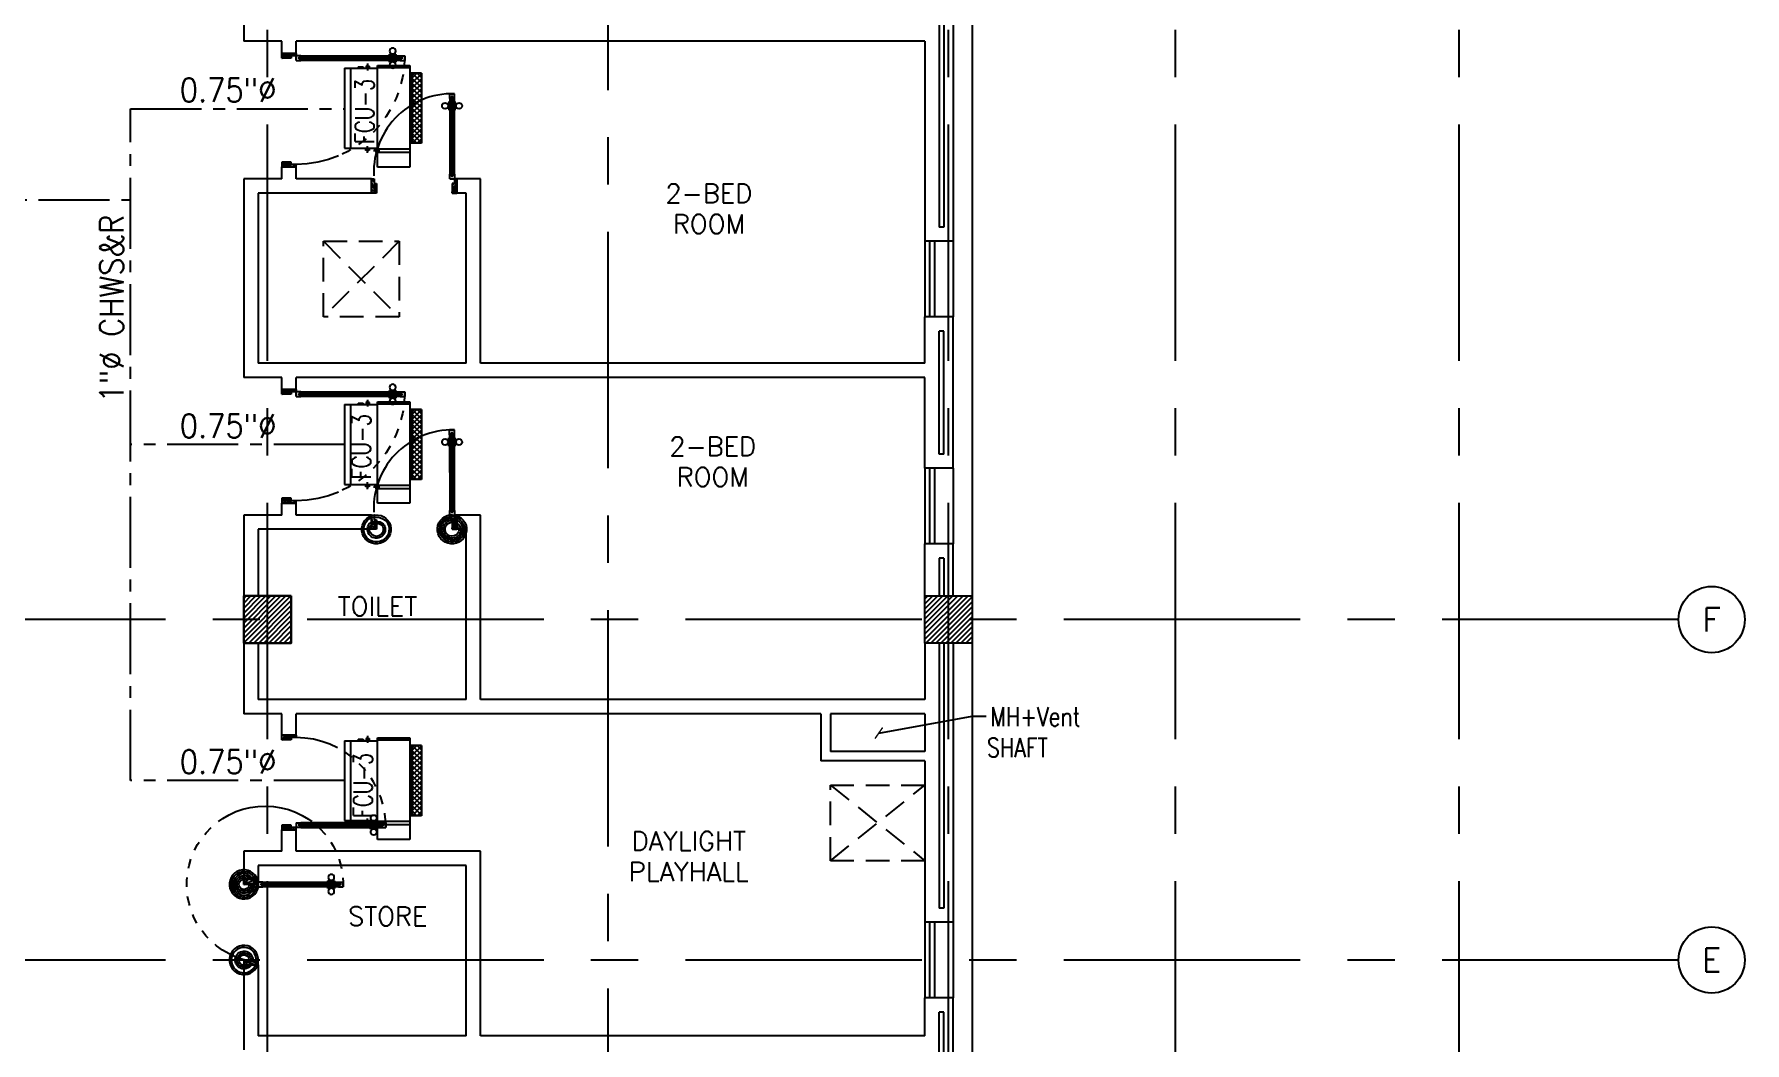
# Model space of a CAD drawing. Extents: x 417866029 to 417866302, y 43498045 to 43498122.
# Drawn here: x 417866085.78 to 417866103.86, y 43498061.3 to 43498071.96 of the extents above; entities that cross this region are included whole.
import ezdxf
from ezdxf.enums import TextEntityAlignment as Align

# ---------------------------------------------------------------- set-up
doc = ezdxf.new("R2010")
doc.units = 0
doc.header["$MEASUREMENT"] = 0
for name, pattern in [('CENTER2', [1.125, 0.75, -0.125, 0.125, -0.125]), ('CENTERX2', [4, 2.5, -0.5, 0.5, -0.5]), ('HIDDEN', [0.375, 0.25, -0.125])]:
    doc.linetypes.add(name, pattern=pattern)
doc.layers.get('0').update_dxf_attribs({"linetype": 'CONTINUOUS'})
for name, color, linetype in [('AC-CH', 6, 'CENTER2'), ('AC-CHT', 2, 'CONTINUOUS'), ('AX-CR', 7, 'CONTINUOUS'), ('AX-TXT', 2, 'CONTINUOUS'), ('AXES', 11, 'CENTERX2'), ('COL', 11, 'CONTINUOUS'), ('DOOR', 11, 'CONTINUOUS'), ('FCU', 6, 'CONTINUOUS'), ('HAT', 11, 'CONTINUOUS'), ('INSUL', 11, 'CONTINUOUS'), ('PROJ-L', 11, 'CONTINUOUS'), ('RM-NAME', 11, 'CONTINUOUS'), ('SHAFT', 11, 'CONTINUOUS'), ('TEXTN', 2, 'CONTINUOUS'), ('WALL', 11, 'CONTINUOUS'), ('WIN', 11, 'CONTINUOUS')]:
    doc.layers.add(name, color=color, linetype=linetype)
doc.styles.add('KHRS2', font='ROMANS.shx', dxfattribs={"height": 200})
doc.styles.add('ROMANS', font='ROMANS.shx', dxfattribs={"width": 0.6})
doc.dimstyles.new('STANDARD in', dxfattribs={"dimtxt": 0.2, "dimasz": 0.1, "dimexe": 0.07, "dimexo": 0.05, "dimgap": 0.1, "dimtad": 1, "dimdec": 0, "dimlfac": 1000, "dimzin": 0, "dimdsep": 46, "dimtxsty": 'ROMANS', "dimblk": 'ARCHTICK', "dimcen": 0.05, "dimdle": 0.05, "dimclrd": 4, "dimclre": 4, "dimclrt": 2, "dimadec": 0, "dimazin": 0, "dimtfac": 1, "dimtdec": 0, "dimtmove": 2, "dimatfit": 3, "dimldrblk": 'ARCHTICK', "dimfxl": 0, "dimtolj": 1, "dimtzin": 0, "dimarcsym": 0})

# ---------------------------------------------------------------- blocks, each defined once
blk = doc.blocks.new('AXR')
at = {"layer": 'AX-CR'}
blk.add_circle((350, 0), 350.0000000000014, dxfattribs=at)
at = {"layer": 'AX-TXT', "style": 'ROMANS'}
blk.add_attdef('AX', text='', height=250, dxfattribs=at).set_placement((350, 0), align=Align.MIDDLE)
blk = doc.blocks.new('DOOR100')
at = {"layer": 'DOOR', "color": 7, "linetype": 'ByBlock'}
for p, q in [((-75.00000000011642, 1250), (-74.99999999959255, 1300.000000000029)), ((-75.00000000011642, 1300), (-25.00000000011642, 1300)), ((-25.00000000011642, 1300), (-75.00000000011642, 1300)), ((-58.00000000011642, 1250), (-58.00000000011642, 1270)), ((-42.00000000011642, 1270), (-58.00000000011642, 1270)), ((-42.00000000011642, 1250), (-42.00000000011642, 1270)), ((-25.00000000011642, 1250), (-25.00000000011642, 1300)), ((-91.20000000018626, 1205.042457221396), (-91.20000000018626, 1140.242457221408)), ((-82.20000000018626, 1205.042457221396), (-91.20000000018626, 1205.042457221396)), ((-82.20000000018626, 1140.242457221408), (-91.20000000018626, 1140.242457221408)), ((-82.20000000018626, 1127.642457221402), (-82.20000000018626, 1217.642457221402)), ((-75.00000000011642, 1217.642457221402), (-82.20000000018626, 1217.642457221402)), ((-82.20000000018626, 1205.042457221396), (-82.20000000018626, 1140.242457221408)), ((-75.00000000011642, 1127.642457221402), (-82.20000000018626, 1127.642457221402)), ((-58.00000000011642, 1250), (-75.00000000011642, 1250)), ((-25.00000000011642, 1250), (-42.00000000011642, 1250)), ((-25.00000000011642, 1217.642457221402), (-17.80000000004657, 1217.642457221402)), ((-25.00000000011642, 1127.642457221402), (-17.80000000004657, 1127.642457221402)), ((-17.80000000004657, 1127.642457221402), (-17.80000000004657, 1217.642457221402)), ((-17.80000000004657, 1205.042457221396), (-17.80000000004657, 1140.242457221408)), ((-17.80000000004657, 1205.042457221396), (-8.800000000046566, 1205.042457221396)), ((-17.80000000004657, 1140.242457221408), (-8.800000000046566, 1140.242457221408)), ((-8.800000000046566, 1205.042457221396), (-8.800000000046566, 1140.242457221408)), ((-75, 200), (-58, 200)), ((-75, 150), (-75, 200)), ((-58, 200), (-58, 180)), ((-42, 200), (-25, 200)), ((-42, 180), (-42, 200)), ((-25, 200), (-25, 150)), ((-1200, 0), (-1200, 150)), ((-1200, 150), (-1175, 150)), ((-1200, 150), (-1200, 0)), ((-1150, 0), (-1200, 113.7099299924448)), ((-1150, 0), (-1200, 40.1457343158545)), ((-1150, 0), (-1200, 0)), ((-1175, 150), (-1175, 100)), ((-1175, 100), (-1150, 100)), ((-1150, 0), (-1163.357286043465, 100)), ((-1150, 100), (-1150, 0)), ((-75, 150), (-25, 150)), ((-58, 180), (-42, 180)), ((-50, 0), (0, 113.7099299924448)), ((-50, 100), (-50, 0)), ((-50, 0), (-36.64271395653486, 100)), ((-25, 100), (-50, 100)), ((-50, 0), (0, 40.1457343158545)), ((-50, 0), (0, 0)), ((0, 150), (-25, 150)), ((-25, 150), (-25, 100)), ((0, 0), (0, 150)), ((0, 150), (0, 0))]:
    blk.add_line(p, q, dxfattribs=at)
at = {"layer": 'DOOR', "linetype": 'ByBlock'}
for p, q in [((-75.00000000011642, 1250), (-75, 200)), ((-58, 200), (-58.00000000011642, 1250)), ((-42, 200), (-42.00000000011642, 1250)), ((-25, 200), (-25.00000000011642, 1250))]:
    blk.add_line(p, q, dxfattribs=at)
at = {"layer": 'DOOR', "color": 7, "linetype": 'ByBlock'}
for centre in [(-123.5309442150756, 1172.642457221402), (23.53094421490096, 1172.642457221402)]:
    blk.add_circle(centre, 32.39999999998526, dxfattribs=at)
at = {"layer": 'DOOR', "linetype": 'HIDDEN', "ltscale": 0.5}
blk.add_arc((-24.99999999965075, 149.9999999994106), 1150.000000000618, 90, 179.9999999995831, dxfattribs=at)
at = {"layer": 'DOOR', "color": 7, "linetype": 'ByBlock'}
for centre, radius, start, end in [((-1150, 0), 154.4019578127773, 103.7142292212167, 108.8947114515936), ((-1150, 0), 134.4019578127773, 100.7199763555959, 111.8401506085482), ((-1150, 0), 94.40195781277725, 90, 121.981811965689), ((-1150, 0), 74.40195781277725, 90, 132.2235735847074), ((-1150, 0), 54.40195781277725, 90, 156.7926171089788), ((-1150, 0), 34.40195781277725, 90, 180), ((-1150, 0), 14.40195781277725, 90, 180), ((-50, 0), 94.40195781277725, 58.01818803431096, 90), ((-50, 0), 74.40195781277725, 47.7764264152926, 90), ((-50, 0), 54.40195781277725, 23.20738289102122, 90), ((-50, 0), 34.40195781277725, 0, 90), ((-50, 0), 14.40195781277725, 0, 90), ((-50, 0), 134.4019578127773, 68.15984939145177, 79.28002364440412), ((-50, 0), 114.4019578127773, 64.0838418833441, 77.3774258719247), ((-50, 0), 154.4019578127773, 71.10528854840643, 76.28577077878333)]:
    blk.add_arc(centre, radius, start, end, dxfattribs=at)
blk = doc.blocks.new('DOOR90')
at = {"layer": 'DOOR', "color": 7, "linetype": 'ByBlock'}
for p, q in [((-150, 0), (0, 0)), ((-150, 0), (-150, -25)), ((0, -50), (-113.7099299924448, 0)), ((0, -50), (-40.1457343158545, 0)), ((0, -50), (0, 0)), ((-1000, -25), (-1050, -25)), ((-1050, -75), (-1050, -25)), ((-1050, -25), (-1050, -75)), ((-1000, -75), (-1050, -74.99999999947613)), ((-1000, -41.9999999999709), (-1020, -41.9999999999709)), ((-1020, -42), (-1020, -58)), ((-1000, -58), (-1020, -58)), ((-1000, -25), (-1000, -41.9999999999709)), ((-1000, -58), (-1000, -75)), ((-877.6424572214019, -17.79999999995925), (-967.6424572214019, -17.79999999995925)), ((-967.6424572214019, -25), (-967.6424572214019, -17.79999999995925)), ((-967.6424572214019, -75), (-967.6424572214019, -82.20000000004075)), ((-877.6424572214019, -82.20000000004075), (-967.6424572214019, -82.20000000004075)), ((-955.0424572214251, -8.799999999959255), (-890.2424572213786, -8.799999999959255)), ((-955.0424572214251, -17.79999999995925), (-955.0424572214251, -8.799999999959255)), ((-955.0424572214251, -17.79999999995925), (-890.2424572213786, -17.79999999995925)), ((-955.0424572214251, -82.20000000004075), (-890.2424572213786, -82.20000000004075)), ((-955.0424572214251, -82.20000000004075), (-955.0424572214251, -91.20000000004075)), ((-955.0424572214251, -91.20000000004075), (-890.2424572213786, -91.20000000004075)), ((-890.2424572213786, -17.79999999995925), (-890.2424572213786, -8.799999999959255)), ((-890.2424572213786, -82.20000000004075), (-890.2424572213786, -91.20000000004075)), ((-877.6424572214019, -25), (-877.6424572214019, -17.79999999995925)), ((-877.6424572214019, -75), (-877.6424572214019, -82.20000000004075)), ((-200, -25), (-150, -25)), ((-200, -42), (-200, -25)), ((-180, -42), (-200, -42)), ((-200, -58), (-180, -58)), ((-200, -75), (-200, -58)), ((-150, -75), (-200, -75)), ((-180, -58), (-180, -42)), ((-150, -25), (-100, -25)), ((-150, -75), (-150, -25)), ((-100, -25), (-100, -50)), ((0, -50), (-100, -36.64271395650576)), ((-100, -50), (0, -50)), ((-150, -875), (-100, -875)), ((-150, -900), (-150, -875)), ((-150, -900), (0, -900)), ((0, -900), (-150, -900)), ((0, -850), (-113.7099299924448, -900)), ((-100, -875), (-100, -850)), ((0, -850), (-100, -863.3572860434942)), ((-100, -850), (0, -850)), ((0, -850), (-40.1457343158545, -900)), ((0, -850), (0, -900))]:
    blk.add_line(p, q, dxfattribs=at)
at = {"layer": 'DOOR', "linetype": 'ByBlock'}
for p, q in [((-200, -25), (-1000, -25)), ((-200, -42), (-1000, -41.9999999999709)), ((-200, -58), (-1000, -58)), ((-1000, -75), (-200, -75))]:
    blk.add_line(p, q, dxfattribs=at)
at = {"layer": 'DOOR', "color": 7, "linetype": 'ByBlock'}
for centre in [(-922.6424572214019, 23.53094421501737), (-922.6424572214019, -123.5309442149592)]:
    blk.add_circle(centre, 32.39999999998526, dxfattribs=at)
for centre, radius, start, end in [((0, -50), 154.4019578127773, 161.1052885482714, 166.2857707768669), ((0, -50), 94.40195781277725, 148.0181880328085, 180), ((0, -50), 134.4019578127773, 158.159849394549, 169.2800236450682), ((0, -50), 114.4019578127773, 154.0838418822192, 167.37742587102), ((0, -50), 74.40195781277725, 137.7764264185456, 180), ((0, -50), 54.40195781277725, 113.2073828924446, 180), ((0, -50), 34.40195781277725, 90, 180), ((0, -50), 14.40195781277725, 90, 180), ((0, -850), 154.4019578127773, 193.7142292231331, 198.8947114517286), ((0, -850), 134.4019578127773, 190.7199763549318, 201.840150605451), ((0, -850), 94.40195781277725, 180, 211.9818119671915), ((0, -850), 74.40195781277725, 180, 222.2235735814543), ((0, -850), 54.40195781277725, 180, 246.7926171075554), ((0, -850), 34.40195781277725, 180, 270), ((0, -850), 14.40195781277725, 180, 270)]:
    blk.add_arc(centre, radius, start, end, dxfattribs=at)
at = {"layer": 'DOOR', "linetype": 'HIDDEN', "ltscale": 0.5}
blk.add_arc((-222.2222222220153, -49.99999999976717), 828.155208510499, 178.270116378131, 275.0030377036063, dxfattribs=at)
blk = doc.blocks.new('DOOR-10')
at = {"layer": 'DOOR', "color": 0, "linetype": 'ByBlock'}
for p, q in [((-25.69739139656303, 1099.999999999069), (-75.69739139656303, 1099.999999999069)), ((-75.69739139656303, 1099.999999999069), (-25.69739139656303, 1099.999999999069)), ((-75.69739139656303, 1049.999999999069), (-75.69739139603917, 1099.999999999098)), ((-25.69739139656303, 1049.999999999069), (-25.69739139656303, 1099.999999999069)), ((-82.89739139663288, 1005.042457220465), (-91.89739139663288, 1005.042457220465)), ((-91.89739139663288, 1005.042457220465), (-91.89739139663288, 940.2424572204764)), ((-82.89739139663288, 940.2424572204764), (-91.89739139663288, 940.2424572204764)), ((-75.69739139656303, 1017.642457220471), (-82.89739139663288, 1017.642457220471)), ((-82.89739139663288, 927.6424572204705), (-82.89739139663288, 1017.642457220471)), ((-82.89739139663288, 1005.042457220465), (-82.89739139663288, 940.2424572204764)), ((-75.69739139656303, 927.6424572204705), (-82.89739139663288, 927.6424572204705)), ((-58.69739139656303, 1049.999999999069), (-75.69739139656303, 1049.999999999069)), ((-42.69739139656303, 1069.999999999069), (-58.69739139656303, 1069.999999999069)), ((-58.69739139656303, 1049.999999999069), (-58.69739139656303, 1069.999999999069)), ((-42.69739139656303, 1049.999999999069), (-42.69739139656303, 1069.999999999069)), ((-25.69739139656303, 1049.999999999069), (-42.69739139656303, 1049.999999999069)), ((-25.69739139656303, 1017.642457220471), (-18.49739139649319, 1017.642457220471)), ((-25.69739139656303, 927.6424572204705), (-18.49739139649319, 927.6424572204705)), ((-18.49739139649319, 927.6424572204705), (-18.49739139649319, 1017.642457220471)), ((-18.49739139649319, 1005.042457220465), (-9.497391396493185, 1005.042457220465)), ((-18.49739139649319, 1005.042457220465), (-18.49739139649319, 940.2424572204764)), ((-18.49739139649319, 940.2424572204764), (-9.497391396493185, 940.2424572204764)), ((-9.497391396493185, 1005.042457220465), (-9.497391396493185, 940.2424572204764)), ((-75.69739139534067, 200), (-58.69739139534067, 200)), ((-75.69739139534067, 150), (-75.69739139534067, 200)), ((-58.69739139534067, 200), (-58.69739139534067, 180)), ((-42.69739139534067, 200), (-25.69739139534067, 200)), ((-42.69739139534067, 180), (-42.69739139534067, 200)), ((-25.69739139534067, 200), (-25.69739139534067, 150)), ((-1000.697391395341, 0), (-1000.697391395341, 150)), ((-1000.697391395341, 150), (-975.6973913953407, 150)), ((-1000.697391395341, 150), (-1000.697391395341, 0)), ((-950.6973913953407, 0), (-1000.697391395341, 0)), ((-975.6973913953407, 150), (-975.6973913953407, 100)), ((-975.6973913953407, 100), (-950.6973913953407, 100)), ((-950.6973913953407, 100), (-950.6973913953407, 0)), ((-75.69739139534067, 150), (-25.69739139534067, 150)), ((-58.69739139534067, 180), (-42.69739139534067, 180)), ((-50.69739139534067, 100), (-50.69739139534067, 0)), ((-25.69739139534067, 100), (-50.69739139534067, 100)), ((-50.69739139534067, 0), (-0.6973913953406736, 0)), ((-0.6973913953406736, 150), (-25.69739139534067, 150)), ((-25.69739139534067, 150), (-25.69739139534067, 100))]:
    blk.add_line(p, q, dxfattribs=at)
at = {"layer": 'DOOR', "linetype": 'ByBlock'}
for p, q in [((-75.69739139656303, 1049.999999999069), (-75.69739139534067, 200)), ((-58.69739139534067, 200), (-58.69739139656303, 1049.999999999069)), ((-42.69739139534067, 200), (-42.69739139656303, 1049.999999999069)), ((-25.69739139534067, 200), (-25.69739139656303, 1049.999999999069))]:
    blk.add_line(p, q, dxfattribs=at)
at = {"layer": 'DOOR', "color": 9, "linetype": 'ByBlock'}
for p, q in [((-950.6973913953407, 0), (-1000.697391395341, 113.7099299924448)), ((-950.6973913953407, 0), (-1000.697391395341, 40.1457343158545)), ((-950.6973913953407, 0), (-964.0546774388058, 100)), ((-50.69739139534067, 0), (-0.6973913953406736, 113.7099299924448)), ((-50.69739139534067, 0), (-37.34010535187554, 100)), ((-50.69739139534067, 0), (-0.6973913953406736, 40.1457343158545)), ((-0.6973913953406736, 0), (-0.6973913953406736, 150))]:
    blk.add_line(p, q, dxfattribs=at)
at = {"layer": 'DOOR', "color": 0, "linetype": 'ByBlock'}
for centre in [(-124.2283356115222, 972.6424572204705), (22.83355281845434, 972.6424572204705)]:
    blk.add_circle(centre, 32.39999999998526, dxfattribs=at)
at = {"layer": 'DOOR', "linetype": 'HIDDEN', "ltscale": 0.5}
blk.add_arc((-23.39897476031911, 149.138342134087), 952.2988064575108, 93.14815770431052, 179.9481576940245, dxfattribs=at)
at = {"layer": 'DOOR', "color": 9, "linetype": 'ByBlock'}
for centre, radius, start, end in [((-950.6973913953407, 0), 154.4019578127773, 103.7142292212167, 108.8947114515936), ((-950.6973913953407, 0), 134.4019578127773, 100.7199763555959, 111.8401506085482), ((-950.6973913953407, 0), 94.40195781277725, 90, 121.981811965689), ((-950.6973913953407, 0), 74.40195781277725, 90, 132.2235735847074), ((-950.6973913953407, 0), 54.40195781277725, 90, 156.7926171089788), ((-950.6973913953407, 0), 34.40195781277725, 90, 180), ((-950.6973913953407, 0), 14.40195781277725, 90, 180), ((-50.69739139534067, 0), 94.40195781277725, 58.01818803431096, 90), ((-50.69739139534067, 0), 74.40195781277725, 47.7764264152926, 90), ((-50.69739139534067, 0), 54.40195781277725, 23.20738289102122, 90), ((-50.69739139534067, 0), 34.40195781277725, 0, 90), ((-50.69739139534067, 0), 14.40195781277725, 0, 90), ((-50.69739139534067, 0), 134.4019578127773, 68.15984939145177, 79.28002364440412), ((-50.69739139534067, 0), 114.4019578127773, 64.0838418833441, 77.3774258719247), ((-50.69739139534067, 0), 154.4019578127773, 71.10528854840643, 76.28577077878333)]:
    blk.add_arc(centre, radius, start, end, dxfattribs=at)
blk = doc.blocks.new('RM1')
at = {"layer": 'RM-NAME', "style": 'ROMANS'}
for tag, p in [('ROOMNAME1', (0, 323.8095238059759)), ('ROOMNAME2', (0, 0))]:
    blk.add_attdef(tag, text='', height=200, dxfattribs=at).set_placement(p, align=Align.MIDDLE)
blk = doc.blocks.new('*X100')
at = {"color": 0}
for p, q in [((245928.2403198966, 132649.7339738117), (246428.2403198966, 133149.7339738117)), ((245928.5557043091, 132703.0823668131), (246375.2073113076, 133149.7339738117)), ((245928.5557043091, 132756.1153754022), (246322.1743027186, 133149.7339738117)), ((245928.5557043091, 132809.1483839911), (246269.1412941296, 133149.7339738117)), ((245928.5557043091, 132862.1813925801), (246216.1082855406, 133149.7339738117)), ((245928.5557043091, 132915.2144011691), (246163.0752769516, 133149.7339738117)), ((245928.5557043091, 132968.2474097581), (246110.0422683626, 133149.7339738117)), ((245928.5557043091, 133021.2804183471), (246057.0092597737, 133149.7339738117)), ((245928.5557043091, 133074.3134269361), (246003.9762511846, 133149.7339738117)), ((245928.5557043091, 133127.3464355251), (245950.9432425957, 133149.7339738117)), ((245981.2733284856, 132649.7339738117), (246428.555704309, 133097.0163496351)), ((246034.3063370746, 132649.7339738117), (246428.555704309, 133043.9833410461)), ((246087.3393456636, 132649.7339738117), (246428.555704309, 132990.9503324571)), ((246140.3723542526, 132649.7339738117), (246428.555704309, 132937.9173238681)), ((246193.4053628415, 132649.7339738117), (246428.555704309, 132884.8843152791)), ((246246.4383714305, 132649.7339738117), (246428.555704309, 132831.8513066902)), ((246299.4713800195, 132649.7339738117), (246428.555704309, 132778.8182981012)), ((246352.5043886085, 132649.7339738117), (246428.555704309, 132725.7852895122)), ((246405.5373971975, 132649.7339738117), (246428.555704309, 132672.7522809232))]:
    blk.add_line(p, q, dxfattribs=at)
blk = doc.blocks.new('COL50')
at = {"layer": 'COL'}
blk.add_lwpolyline([(-249.9999999999709, 250), (-249.9999999999418, -250), (250, -250), (249.9999999999709, 250)], close=True, dxfattribs=at)
blk = doc.blocks.new('*X99')
at = {"color": 0}
for p, q in [((253128.5557043091, 132690.5931987104), (253587.6964794104, 133149.7339738117)), ((253128.5557043091, 132743.6262072994), (253534.6634708214, 133149.7339738117)), ((253128.5557043091, 132796.6592158884), (253481.6304622324, 133149.7339738117)), ((253128.5557043091, 132849.6922244773), (253428.5974536434, 133149.7339738117)), ((253128.5557043091, 132902.7252330663), (253375.5644450544, 133149.7339738117)), ((253128.5557043091, 132955.7582416553), (253322.5314364654, 133149.7339738117)), ((253128.5557043091, 133008.7912502443), (253269.4984278764, 133149.7339738117)), ((253128.5557043091, 133061.8242588333), (253216.4654192874, 133149.7339738117)), ((253128.5557043091, 133114.8572674223), (253163.4324106984, 133149.7339738117)), ((253140.7294879994, 132649.7339738117), (253628.555704309, 133137.5601901213)), ((253193.7624965884, 132649.7339738117), (253628.555704309, 133084.5271815324)), ((253246.7955051773, 132649.7339738117), (253628.555704309, 133031.4941729433)), ((253299.8285137663, 132649.7339738117), (253628.555704309, 132978.4611643543)), ((253352.8615223553, 132649.7339738117), (253628.555704309, 132925.4281557653)), ((253405.8945309443, 132649.7339738117), (253628.555704309, 132872.3951471764)), ((253458.9275395333, 132649.7339738117), (253628.555704309, 132819.3621385874)), ((253511.9605481223, 132649.7339738117), (253628.555704309, 132766.3291299984)), ((253564.9935567113, 132649.7339738117), (253628.555704309, 132713.2961214094)), ((253618.0265653003, 132649.7339738117), (253628.555704309, 132660.2631128204))]:
    blk.add_line(p, q, dxfattribs=at)
blk = doc.blocks.new('*X36')
at = {"color": 0}
for p, q in [((16890.47746209932, -2466.570672882412), (16943.4517006644, -2413.596434317336)), ((16890.47746209932, -2519.603681471403), (16990.47746209933, -2419.603681471401)), ((16990.47746209933, -2565.49912589376), (16890.47746209932, -2465.499125893757)), ((16890.47746209932, -2572.636690060394), (16990.47746209933, -2472.636690060392)), ((16990.47746209933, -2618.532134482751), (16890.47746209932, -2518.532134482748)), ((16890.47746209932, -2625.669698649385), (16990.47746209933, -2525.669698649383)), ((16990.47746209933, -2512.466117304769), (16891.6077791119, -2413.596434317336)), ((16990.47746209933, -2459.433108715778), (16944.64078770089, -2413.596434317336)), ((16990.47746209933, -2671.565143071742), (16890.47746209932, -2571.565143071739)), ((16890.47746209932, -2678.702707238376), (16990.47746209933, -2578.702707238374)), ((16990.47746209933, -2724.598151660733), (16890.47746209932, -2624.59815166073)), ((16890.47746209932, -2731.735715827367), (16990.47746209933, -2631.735715827365)), ((16990.47746209933, -2777.631160249724), (16890.47746209932, -2677.631160249721)), ((16890.47746209932, -2784.768724416358), (16990.47746209933, -2684.768724416357)), ((16990.47746209933, -2830.664168838715), (16890.47746209932, -2730.664168838713)), ((16890.47746209932, -2837.801733005349), (16990.47746209933, -2737.801733005348)), ((16990.47746209933, -2883.697177427706), (16890.47746209932, -2783.697177427704)), ((16890.47746209932, -2890.83474159434), (16990.47746209933, -2790.834741594339)), ((16990.47746209933, -2936.730186016697), (16890.47746209932, -2836.730186016694)), ((16890.47746209932, -2943.867750183331), (16990.47746209933, -2843.86775018333)), ((16990.47746209933, -2989.763194605689), (16890.47746209932, -2889.763194605686)), ((16890.47746209932, -2996.900758772323), (16990.47746209933, -2896.900758772321)), ((16990.47746209933, -3042.796203194679), (16890.47746209932, -2942.796203194677)), ((16890.47746209932, -3049.933767361314), (16990.47746209933, -2949.933767361312)), ((16990.47746209933, -3095.82921178367), (16890.47746209932, -2995.829211783668)), ((16890.47746209932, -3102.966775950305), (16990.47746209933, -3002.966775950303)), ((16990.47746209933, -3148.862220372662), (16890.47746209932, -3048.862220372659)), ((16891.53081232129, -3154.946434317336), (16990.47746209933, -3055.999784539294)), ((16943.52866745501, -3154.946434317336), (16890.47746209932, -3101.89522896165)), ((16944.56382091028, -3154.946434317336), (16990.47746209933, -3109.032793128285))]:
    blk.add_line(p, q, dxfattribs=at)
blk = doc.blocks.new('WHE06')
at = {"color": 3}
for p, q in [((688.9750000238419, 621.5), (346.0749999880791, 621.5)), ((346.0749999880791, 621.5), (346.0749999880791, 469.1000000014901)), ((688.9750000238419, 469.1000000014901), (688.9750000238419, 621.5)), ((60.32499998807907, -422.25), (60.32499998807907, 422.25)), ((212.2971614003181, 437.25), (269.0589052438736, 437.25)), ((232.1000000238419, 452.25), (232.1000000238419, 422.25)), ((232.1000000238419, 452.25), (252.1000000238419, 452.25)), ((242.1000000238419, 472.1842434704304), (242.1000000238419, 399.4801759719849)), ((252.1000000238419, 452.25), (252.1000000238419, 422.25)), ((304.9940044879913, 447.6499999985099), (373.2827185988426, 447.6499999985099)), ((321.0749999880791, 457.6499999985099), (321.0749999880791, 437.6499999985099)), ((321.0749999880791, 457.6499999985099), (346.0749999880791, 457.6499999985099)), ((321.0749999880791, 437.6499999985099), (346.0749999880791, 437.6499999985099)), ((346.0749999880791, 430.4178223386407), (688.9750000238419, 430.4178223386407)), ((811.1999999880791, 370.6749999970198), (688.9750000238419, 370.6749999970198)), ((711.1999999880791, -370.6749999970198), (711.1999999880791, 370.6749999970198)), ((811.1999999880791, -370.6749999970198), (811.1999999880791, 370.6749999970198)), ((141.6357128024101, -437.25), (141.6357128024101, -422.25)), ((141.6357128024101, -437.25), (196.5700032711029, -437.25)), ((196.5700032711029, -437.25), (196.5700032711029, -422.25)), ((221.3790392279625, -437.25), (269.0589052438736, -437.25)), ((232.1000000238419, -452.25), (232.1000000238419, -422.25)), ((232.1000000238419, -452.25), (252.1000000238419, -452.25)), ((242.1000000238419, -472.1842434704304), (242.1000000238419, -399.4801759719849)), ((252.1000000238419, -452.25), (252.1000000238419, -422.25)), ((346.0749999880791, -430.4178223386407), (688.9750000238419, -430.4178223386407)), ((811.1999999880791, -370.6749999970198), (688.9750000238419, -370.6749999970198))]:
    blk.add_line(p, q, dxfattribs=at)
at = {"color": 6}
for p, q in [((0, -422.25), (0, 422.25)), ((0, 422.25), (346.0749999880791, 422.25)), ((346.0749999880791, 469.1000000014901), (346.0749999880791, -450.8250000029802)), ((688.9750000238419, 469.1000000014901), (346.0749999880791, 469.1000000014901)), ((688.9750000238419, -450.8250000029802), (688.9750000238419, 469.1000000014901)), ((0, -422.25), (346.0749999880791, -422.25)), ((346.0749999880791, -450.8250000029802), (688.9750000238419, -450.8250000029802))]:
    blk.add_line(p, q, dxfattribs=at)
at = {"color": 11}
blk.add_blockref('*X36', (-16179.27746212482, 2784.271434314549), dxfattribs=at)

msp = doc.modelspace()

# ---------------------------------------------------------------- linework, layer by layer
at = {"layer": 'AC-CH'}
for p, q in [((417866086.7935787, 43498064.06790624), (417866086.7935787, 43498071.17063111)), ((417866086.7935788, 43498071.17063111), (417866089.0579001, 43498071.17063111)), ((417866082.4466286, 43498070.20850919), (417866086.7935787, 43498070.2085092)), ((417866089.0579001, 43498067.62291344), (417866086.7935787, 43498067.62291344)), ((417866089.0578647, 43498064.06790623), (417866086.7935787, 43498064.06790624))]:
    msp.add_line(p, q, dxfattribs=at)
at = {"layer": 'AXES'}
for p, q in [((417866088.2434642, 43498044.50641705), (417866088.2434642, 43498121.77705345)), ((417866095.4434642, 43498044.50641705), (417866095.4434642, 43498121.77705345)), ((417866097.8434642, 43498044.50641705), (417866097.8434642, 43498121.77705345)), ((417866100.8434642, 43498044.50641705), (417866100.8434642, 43498121.77705345)), ((417866091.8434642, 43498051.37071069), (417866091.8434642, 43498110.14071069)), ((417866103.1626107, 43498065.77071069), (417866053.1534642, 43498065.77071069)), ((417866103.1626107, 43498062.17071069), (417866053.1534642, 43498062.17071069))]:
    msp.add_line(p, q, dxfattribs=at)
at = {"layer": 'INSUL'}
for p, q in [((417866095.3434642, 43498072.72071069), (417866095.3434642, 43498069.92071069)), ((417866095.3934642, 43498072.72071069), (417866095.3934642, 43498069.92071069)), ((417866095.3934642, 43498069.92071069), (417866095.3434642, 43498069.92071069)), ((417866095.3434642, 43498067.52071069), (417866095.3434642, 43498068.82071069)), ((417866095.3934642, 43498068.82071069), (417866095.3434642, 43498068.82071069)), ((417866095.3934642, 43498067.52071069), (417866095.3934642, 43498068.82071069)), ((417866095.3934642, 43498067.52071069), (417866095.3434642, 43498067.52071069)), ((417866095.3434642, 43498066.42071069), (417866095.3434642, 43498066.02071069)), ((417866095.3934642, 43498066.42071069), (417866095.3434642, 43498066.42071069)), ((417866095.3934642, 43498066.42071069), (417866095.3934642, 43498066.02071069)), ((417866095.3434642, 43498065.52071069), (417866095.3434642, 43498062.72071069)), ((417866095.3934642, 43498065.52071069), (417866095.3934642, 43498062.72071069)), ((417866095.3934642, 43498062.72071069), (417866095.3434642, 43498062.72071069)), ((417866095.3434642, 43498060.32071069), (417866095.3434642, 43498061.62071069)), ((417866095.3934642, 43498061.62071069), (417866095.3434642, 43498061.62071069)), ((417866095.3934642, 43498060.32071069), (417866095.3934642, 43498061.62071069))]:
    msp.add_line(p, q, dxfattribs=at)
at = {"layer": 'PROJ-L'}
for p, q in [((417866095.6934642, 43498072.72071069), (417866095.6934642, 43498066.02071069)), ((417866095.6934642, 43498065.52071069), (417866095.6934642, 43498058.82071069))]:
    msp.add_line(p, q, dxfattribs=at)
at = {"layer": 'SHAFT', "color": 3, "linetype": 'HIDDEN'}
for p, q in [((417866088.8334693, 43498069.7707115), (417866089.633459, 43498068.97070988)), ((417866089.633459, 43498069.7707115), (417866088.8334693, 43498068.97070988)), ((417866088.8334693, 43498069.7707115), (417866089.633459, 43498069.7707115)), ((417866088.8334693, 43498068.97070988), (417866088.8334693, 43498069.7707115)), ((417866089.633459, 43498069.7707115), (417866089.633459, 43498068.97070988)), ((417866089.633459, 43498068.97070988), (417866088.8334693, 43498068.97070988))]:
    msp.add_line(p, q, dxfattribs=at)
at = {"layer": 'SHAFT', "color": 251, "linetype": 'HIDDEN'}
for p, q in [((417866094.1934642, 43498064.02071069), (417866095.1934642, 43498063.22071069)), ((417866094.1934642, 43498063.22071069), (417866095.1934642, 43498064.02071069))]:
    msp.add_line(p, q, dxfattribs=at)
msp.add_lwpolyline([(417866094.1934642, 43498064.02071069), (417866095.1934642, 43498064.02071069), (417866095.1934642, 43498063.22071069), (417866094.1934642, 43498063.22071069)], close=True, dxfattribs=at)
at = {"layer": 'WALL'}
for p, q in [((417866087.9934642, 43498072.72071069), (417866087.9934642, 43498071.88571069)), ((417866095.4934642, 43498072.72071069), (417866095.4934642, 43498069.77071069)), ((417866088.3934642, 43498071.88571069), (417866087.9934642, 43498071.88571069)), ((417866095.1934642, 43498071.88571069), (417866088.5434642, 43498071.88571069)), ((417866095.1934642, 43498071.88571069), (417866095.1934642, 43498069.77071069)), ((417866088.3934642, 43498070.4307107), (417866087.9934642, 43498070.4307107)), ((417866087.9934642, 43498070.4307107), (417866087.9934642, 43498068.33071069)), ((417866089.3434642, 43498070.4307107), (417866088.5434642, 43498070.4307107)), ((417866090.4934642, 43498070.4307107), (417866090.2434642, 43498070.4307107)), ((417866088.1434642, 43498070.28071069), (417866088.1434642, 43498068.48071069)), ((417866089.3434642, 43498070.28071069), (417866088.1434642, 43498070.28071069)), ((417866090.3434642, 43498070.28071069), (417866090.2434642, 43498070.28071069)), ((417866095.4934642, 43498069.77071069), (417866095.1934642, 43498069.77071069)), ((417866095.4934642, 43498068.97071069), (417866095.1934642, 43498068.97071069)), ((417866095.1934642, 43498068.48071069), (417866095.1934642, 43498068.97071069)), ((417866095.4934642, 43498067.37071069), (417866095.4934642, 43498068.97071069)), ((417866090.3434642, 43498068.48071069), (417866088.1434642, 43498068.48071069)), ((417866095.1934642, 43498068.48071069), (417866090.4934642, 43498068.48071069)), ((417866088.3934642, 43498068.33071069), (417866087.9934642, 43498068.33071069)), ((417866095.1934642, 43498068.33071069), (417866088.5434642, 43498068.33071069)), ((417866095.1934642, 43498067.37071069), (417866095.1934642, 43498068.33071069)), ((417866095.4934642, 43498067.37071069), (417866095.1934642, 43498067.37071069)), ((417866088.3934642, 43498066.87571069), (417866087.9934642, 43498066.87571069)), ((417866087.9934642, 43498066.87571069), (417866087.9934642, 43498064.77571069)), ((417866089.3434807, 43498066.87572172), (417866088.5434642, 43498066.87571069)), ((417866090.4934642, 43498066.87571069), (417866090.2434642, 43498066.87571069)), ((417866089.3434807, 43498066.72572172), (417866088.1434642, 43498066.72571069)), ((417866088.1434642, 43498066.72571069), (417866088.1434642, 43498066.02071069)), ((417866090.3434642, 43498066.72571069), (417866090.2434642, 43498066.72571069)), ((417866095.4934642, 43498066.57071069), (417866095.1934642, 43498066.57071069)), ((417866095.1934642, 43498066.02071069), (417866095.1934642, 43498066.57071069)), ((417866095.4934642, 43498066.02071069), (417866095.4934642, 43498066.57071069)), ((417866088.1434642, 43498065.52071069), (417866088.1434642, 43498064.92571069)), ((417866095.1934642, 43498065.52071069), (417866095.1934642, 43498064.92571069)), ((417866095.4934642, 43498065.52071069), (417866095.4934642, 43498062.57071069)), ((417866090.3434642, 43498064.92571069), (417866088.1434642, 43498064.92571069)), ((417866095.1934642, 43498064.92571069), (417866090.4934642, 43498064.92571069)), ((417866088.3934642, 43498064.77571069), (417866087.9934642, 43498064.77571069)), ((417866094.0934642, 43498064.77571069), (417866088.5434642, 43498064.77571069)), ((417866094.0934642, 43498064.77571069), (417866094.0934642, 43498064.27571069)), ((417866095.1934642, 43498064.77571069), (417866094.1934642, 43498064.77571069)), ((417866094.1934642, 43498064.77571069), (417866094.1934642, 43498064.37571069)), ((417866095.1934642, 43498064.77571069), (417866094.1934642, 43498064.77571069)), ((417866095.1934642, 43498064.77571069), (417866095.1934642, 43498064.37571069)), ((417866095.1934642, 43498064.37571069), (417866094.1934642, 43498064.37571069)), ((417866095.1934642, 43498064.27571069), (417866094.0934642, 43498064.27571069)), ((417866095.1934642, 43498064.27571069), (417866095.1934642, 43498062.57071069)), ((417866087.9934642, 43498063.32071069), (417866087.9934642, 43498063.02071069)), ((417866088.3934642, 43498063.32071069), (417866087.9934642, 43498063.32071069)), ((417866090.4934642, 43498063.32071069), (417866088.5434642, 43498063.32071069)), ((417866088.1434642, 43498063.02071069), (417866087.9934642, 43498063.02071069)), ((417866090.3434642, 43498063.17071069), (417866088.1434642, 43498063.17071069)), ((417866088.1434642, 43498063.17071069), (417866088.1434642, 43498063.02071069)), ((417866095.4934642, 43498062.57071069), (417866095.1934642, 43498062.57071069)), ((417866088.1434642, 43498062.12071069), (417866087.9934642, 43498062.12071069)), ((417866087.9934642, 43498062.12071069), (417866087.9934642, 43498061.22071069)), ((417866088.1434642, 43498062.12071069), (417866088.1434642, 43498061.37071069)), ((417866095.4934642, 43498061.77071069), (417866095.1934642, 43498061.77071069)), ((417866095.1934642, 43498061.37071069), (417866095.1934642, 43498061.77071069)), ((417866095.4934642, 43498060.17071069), (417866095.4934642, 43498061.77071069)), ((417866090.3434642, 43498061.37071069), (417866088.1434642, 43498061.37071069)), ((417866095.1934642, 43498061.37071069), (417866090.4934642, 43498061.37071069))]:
    msp.add_line(p, q, dxfattribs=at)
at = {"layer": 'WALL', "linetype": 'ByBlock'}
for p, q in [((417866088.3934642, 43498071.75821069), (417866088.3934642, 43498071.88571069)), ((417866088.5434642, 43498071.75821069), (417866088.5434642, 43498071.88571069)), ((417866088.5434642, 43498071.75821069), (417866088.3934642, 43498071.75821069)), ((417866088.3934642, 43498070.4307107), (417866088.3934642, 43498070.55821069)), ((417866088.5434642, 43498070.55821069), (417866088.3934642, 43498070.55821069)), ((417866088.5434642, 43498070.4307107), (417866088.5434642, 43498070.55821069)), ((417866089.3434642, 43498070.28071069), (417866089.3434642, 43498070.4307107)), ((417866090.2434642, 43498070.28071069), (417866090.2434642, 43498070.4307107)), ((417866090.4934642, 43498068.48071069), (417866090.4934642, 43498070.4307107)), ((417866090.3434642, 43498068.48071069), (417866090.3434642, 43498070.28071069)), ((417866088.3934642, 43498068.20321069), (417866088.3934642, 43498068.33071069)), ((417866088.5434642, 43498068.20321069), (417866088.5434642, 43498068.33071069)), ((417866088.5434642, 43498068.20321069), (417866088.3934642, 43498068.20321069)), ((417866088.3934642, 43498066.87571069), (417866088.3934642, 43498067.00321069)), ((417866088.5434642, 43498067.00321069), (417866088.3934642, 43498067.00321069)), ((417866088.5434642, 43498066.87571069), (417866088.5434642, 43498067.00321069)), ((417866089.3434807, 43498066.72572172), (417866089.3434807, 43498066.87572172)), ((417866090.2434642, 43498066.72571069), (417866090.2434642, 43498066.87571069)), ((417866090.4934642, 43498064.92571069), (417866090.4934642, 43498066.87571069)), ((417866090.3434642, 43498064.92571069), (417866090.3434642, 43498066.72571069)), ((417866088.3934642, 43498064.5482107), (417866088.3934642, 43498064.77571069)), ((417866088.5434642, 43498064.5482107), (417866088.5434642, 43498064.77571069)), ((417866088.5434642, 43498064.5482107), (417866088.3934642, 43498064.5482107)), ((417866088.3934642, 43498063.32071069), (417866088.3934642, 43498063.5482107)), ((417866088.5434642, 43498063.5482107), (417866088.3934642, 43498063.5482107)), ((417866088.5434642, 43498063.32071069), (417866088.5434642, 43498063.5482107)), ((417866090.4934642, 43498061.37071069), (417866090.4934642, 43498063.32071069)), ((417866090.3434642, 43498061.37071069), (417866090.3434642, 43498063.17071069))]:
    msp.add_line(p, q, dxfattribs=at)
at = {"layer": 'WALL', "linetype": 'ByBlock', "ltscale": 0.3}
for points in [[(417866088.4934642, 43498066.02071069), (417866087.9934642, 43498066.02071069), (417866087.9934642, 43498065.52071069), (417866088.4934642, 43498065.52071069)], [(417866095.1934642, 43498066.02071069), (417866095.6934642, 43498066.02071069), (417866095.6934642, 43498065.52071069), (417866095.1934642, 43498065.52071069)]]:
    msp.add_lwpolyline(points, close=True, dxfattribs=at)
at = {"layer": 'WIN'}
for p, q in [((417866095.1934642, 43498069.77071069), (417866095.1934642, 43498068.97071069)), ((417866095.2434642, 43498069.77071069), (417866095.2434642, 43498068.97071069)), ((417866095.2934642, 43498069.77071069), (417866095.2934642, 43498068.97071069)), ((417866095.4934642, 43498069.77071069), (417866095.4934642, 43498068.97071069)), ((417866095.1934642, 43498067.37071069), (417866095.1934642, 43498066.57071069)), ((417866095.2434642, 43498067.37071069), (417866095.2434642, 43498066.57071069)), ((417866095.2934642, 43498067.37071069), (417866095.2934642, 43498066.57071069)), ((417866095.4934642, 43498067.37071069), (417866095.4934642, 43498066.57071069)), ((417866095.1934642, 43498062.57071069), (417866095.1934642, 43498061.77071069)), ((417866095.2434642, 43498062.57071069), (417866095.2434642, 43498061.77071069)), ((417866095.2934642, 43498062.57071069), (417866095.2934642, 43498061.77071069)), ((417866095.4934642, 43498062.57071069), (417866095.4934642, 43498061.77071069))]:
    msp.add_line(p, q, dxfattribs=at)

# ---------------------------------------------------------------- block references
at = {"layer": 'AXES', "xscale": 0.0009999871253967285, "yscale": 0.001000002026557922, "zscale": 0.001}
for p, values in [((417866103.1626107, 43498065.77071069), {'AX': 'F'}), ((417866103.1626107, 43498062.17071069), {'AX': 'E'})]:
    msp.add_blockref('AXR', p, dxfattribs=at).add_auto_attribs(values)
at = {"layer": 'COL', "xscale": -0.0009999871253967285, "yscale": 0.001000002026557922, "zscale": 0.001}
for p in [(417866088.2434642, 43498065.77071069), (417866095.4434642, 43498065.77071069)]:
    msp.add_blockref('COL50', p, dxfattribs=at)
at = {"layer": 'DOOR', "color": 0, "linetype": 'ByBlock', "yscale": 0.001000002026557922, "zscale": 0.001}
for name, p, xscale, rotation in [('DOOR100', (417866088.3934642, 43498071.75821069), -0.001000002026557922, 270), ('DOOR90', (417866090.2434642, 43498070.28071069), 0.001000002026557922, 270), ('DOOR100', (417866088.3934642, 43498068.20321069), -0.001000002026557922, 270), ('DOOR90', (417866090.2434807, 43498066.7257107), 0.001000002054979574, 270.0136603503977)]:
    msp.add_blockref(name, p, dxfattribs=dict(at, xscale=xscale, rotation=rotation))
at = {"layer": 'DOOR', "color": 0, "linetype": 'ByBlock', "ltscale": 0.3, "xscale": 0.001000002026557922, "yscale": 0.001000002026557922, "zscale": 0.001, "rotation": 270}
msp.add_blockref('DOOR-10', (417866088.3934642, 43498063.5475133), dxfattribs=at)
at = {"layer": 'DOOR', "color": 0, "linetype": 'ByBlock', "xscale": -0.0009999871253967285, "yscale": 0.001000002026557922, "zscale": 0.001}
msp.add_blockref('DOOR90', (417866087.9934642, 43498063.02071069), dxfattribs=at)
at = {"layer": 'FCU', "linetype": 'ByBlock', "extrusion": (0, 0, -1), "xscale": 0.0009999871253967285, "yscale": 0.001000002026557922, "zscale": -0.001, "rotation": 180}
for p in [(-417866089.0578617, 43498071.17800173), (-417866089.0578617, 43498067.62300172)]:
    msp.add_blockref('WHE06', p, dxfattribs=at)
at = {"layer": 'FCU', "linetype": 'ByBlock', "xscale": -0.0009999871253967285, "yscale": 0.001000002026557922, "zscale": 0.001, "rotation": 180}
msp.add_blockref('WHE06', (417866089.0578647, 43498064.06800021), dxfattribs=at)
at = {"layer": 'HAT', "xscale": 0.0009999871253967285, "yscale": 0.001000002026557922, "zscale": 0.001}
for name in ['*X100', '*X99']:
    msp.add_blockref(name, (417865842.0649084, 43497932.87097672), dxfattribs=at)
at = {"layer": 'RM-NAME'}
ref = msp.add_blockref('RM1', (417866092.9089741, 43498069.9541487), dxfattribs=dict(at, xscale=0.0009999871253967285, yscale=0.001000002026557922, zscale=0.001))
ref.add_attrib('ROOMNAME2', 'ROOM', dxfattribs={"height": 0.2, "style": 'ROMANS'}).set_placement((417866092.9089741, 43498069.9541487), align=Align.MIDDLE)
ref.add_attrib('ROOMNAME1', '2-BED', dxfattribs={"height": 0.2, "style": 'ROMANS'}).set_placement((417866092.9089741, 43498070.27795823), align=Align.MIDDLE)
ref = msp.add_blockref('RM1', (417866092.9496548, 43498067.27865777), dxfattribs=dict(at, xscale=0.0009999871253967285, yscale=0.001000002026557922, zscale=0.001))
ref.add_attrib('ROOMNAME2', 'ROOM', dxfattribs={"height": 0.2, "style": 'ROMANS'}).set_placement((417866092.9496548, 43498067.27865777), align=Align.MIDDLE)
ref.add_attrib('ROOMNAME1', '2-BED', dxfattribs={"height": 0.2, "style": 'ROMANS'}).set_placement((417866092.9496548, 43498067.60246729), align=Align.MIDDLE)
ref = msp.add_blockref('RM1', (417866089.4050121, 43498065.91018686), dxfattribs=dict(at, xscale=-0.0009999871253967285, yscale=0.001000002026557922, zscale=0.001))
ref.add_attrib('ROOMNAME2', 'TOILET', dxfattribs={"height": 0.2, "style": 'ROMANS'}).set_placement((417866089.4050121, 43498065.91018686), align=Align.MIDDLE)
ref = msp.add_blockref('RM1', (417866092.6962216, 43498063.10571972), dxfattribs=dict(at, xscale=0.0009999871253967285, yscale=0.001000002026557922, zscale=0.001))
ref.add_attrib('ROOMNAME2', 'PLAYHALL', dxfattribs={"height": 0.2, "style": 'ROMANS'}).set_placement((417866092.6962216, 43498063.10571972), align=Align.MIDDLE)
ref.add_attrib('ROOMNAME1', 'DAYLIGHT', dxfattribs={"height": 0.2, "style": 'ROMANS'}).set_placement((417866092.6962216, 43498063.42952923), align=Align.MIDDLE)
ref = msp.add_blockref('RM1', (417866089.5131222, 43498062.63395587), dxfattribs=dict(at, xscale=-0.0009999871253967285, yscale=0.001000002026557922, zscale=0.001))
ref.add_attrib('ROOMNAME2', 'STORE', dxfattribs={"height": 0.2, "style": 'ROMANS'}).set_placement((417866089.5131222, 43498062.63395587), align=Align.MIDDLE)

# ---------------------------------------------------------------- texts
at = {"layer": 'AC-CHT', "style": 'KHRS2', "width": 0.9}
for p in [(417866087.8260921, 43498071.37063152), (417866087.8260921, 43498067.81926908), (417866087.8260921, 43498064.26790664)]:
    msp.add_text('0.75"%%C', height=0.25, dxfattribs=at).set_placement(p, align=Align.MIDDLE)
msp.add_text('1"%%C CHWS&R', height=0.25, rotation=90, dxfattribs=at).set_placement((417866086.5935813, 43498069.05915559), align=Align.MIDDLE)
at = {"layer": 'RM-NAME', "style": 'ROMANS', "width": 0.8}
for s, p in [('MH+Vent', (417866096.3615048, 43498064.74515806)), ('SHAFT', (417866096.1713229, 43498064.4174697))]:
    msp.add_text(s, height=0.2, dxfattribs=at).set_placement(p, align=Align.MIDDLE)
at = {"layer": 'TEXTN', "style": 'ROMANS', "width": 0.75}
for p in [(417866089.3682331, 43498070.80053201), (417866089.3349305, 43498067.25508613), (417866089.3528864, 43498063.67308529)]:
    msp.add_text('FCU-3', height=0.2, rotation=90, dxfattribs=at).set_placement(p)

# ---------------------------------------------------------------- leaders
at = {"layer": 'SHAFT', "color": 6, "linetype": 'ByBlock', "ltscale": 0.3}
msp.add_leader([(417866094.7059642, 43498064.5707107), (417866095.6934642, 43498064.74916932), (417866095.8412228, 43498064.74916932)], dimstyle='STANDARD in', dxfattribs=at)

doc.saveas('drawing.dxf')
